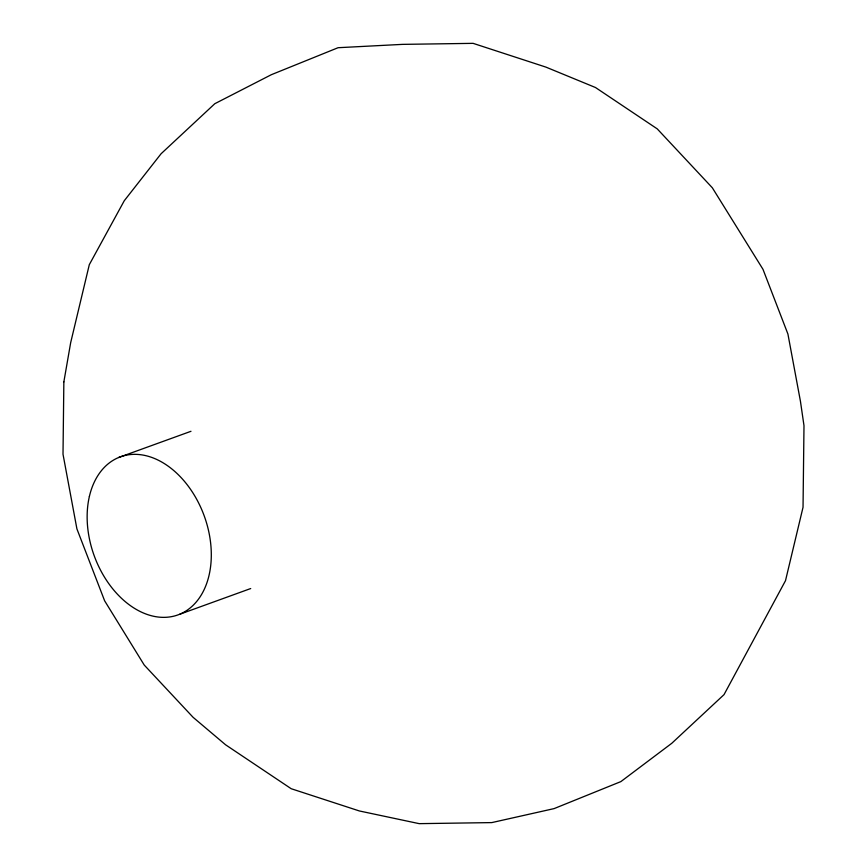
<?xml version="1.0" encoding="UTF-8"?>
<svg xmlns="http://www.w3.org/2000/svg" width="867" height="867" viewBox="0 0 867 867"><rect width="100%" height="100%" fill="white"/><g stroke="black" fill="none" stroke-linecap="round" stroke-linejoin="round"><path stroke-width="1.3" d="M118.627 457.516L190.978 431.3M179.848 614.215L250.704 588.541M63.855 381.892L63.009 454.221L76.914 528.892L104.625 600.798L144.247 665.065L193.081 717.302L225.593 744.796L291.204 788.721L359.404 810.97L419.195 823.65L491.784 822.599L554.1 808.608L620.859 781.611L671.795 743.279L724.021 694.63L785.502 580.673L803.037 507.271L803.991 425.664L800.436 401.237L787.919 334.033L762.982 269.312L712.338 187.792L657.24 128.869L595.499 87.524L545.874 67.095L473.1 43.35L402.516 44.369L338.097 47.707L271.338 74.703L214.81 103.704L161.089 153.752L124.284 200.71L89.301 264.684L70.671 342.682L63.855 381.892M89.388 496.412A84.11 58.501 69.9 0 0 164.817 617.347A84.11 58.501 69.9 0 0 193.504 493.843A84.11 58.501 69.9 0 0 89.388 496.412"/></g></svg>
